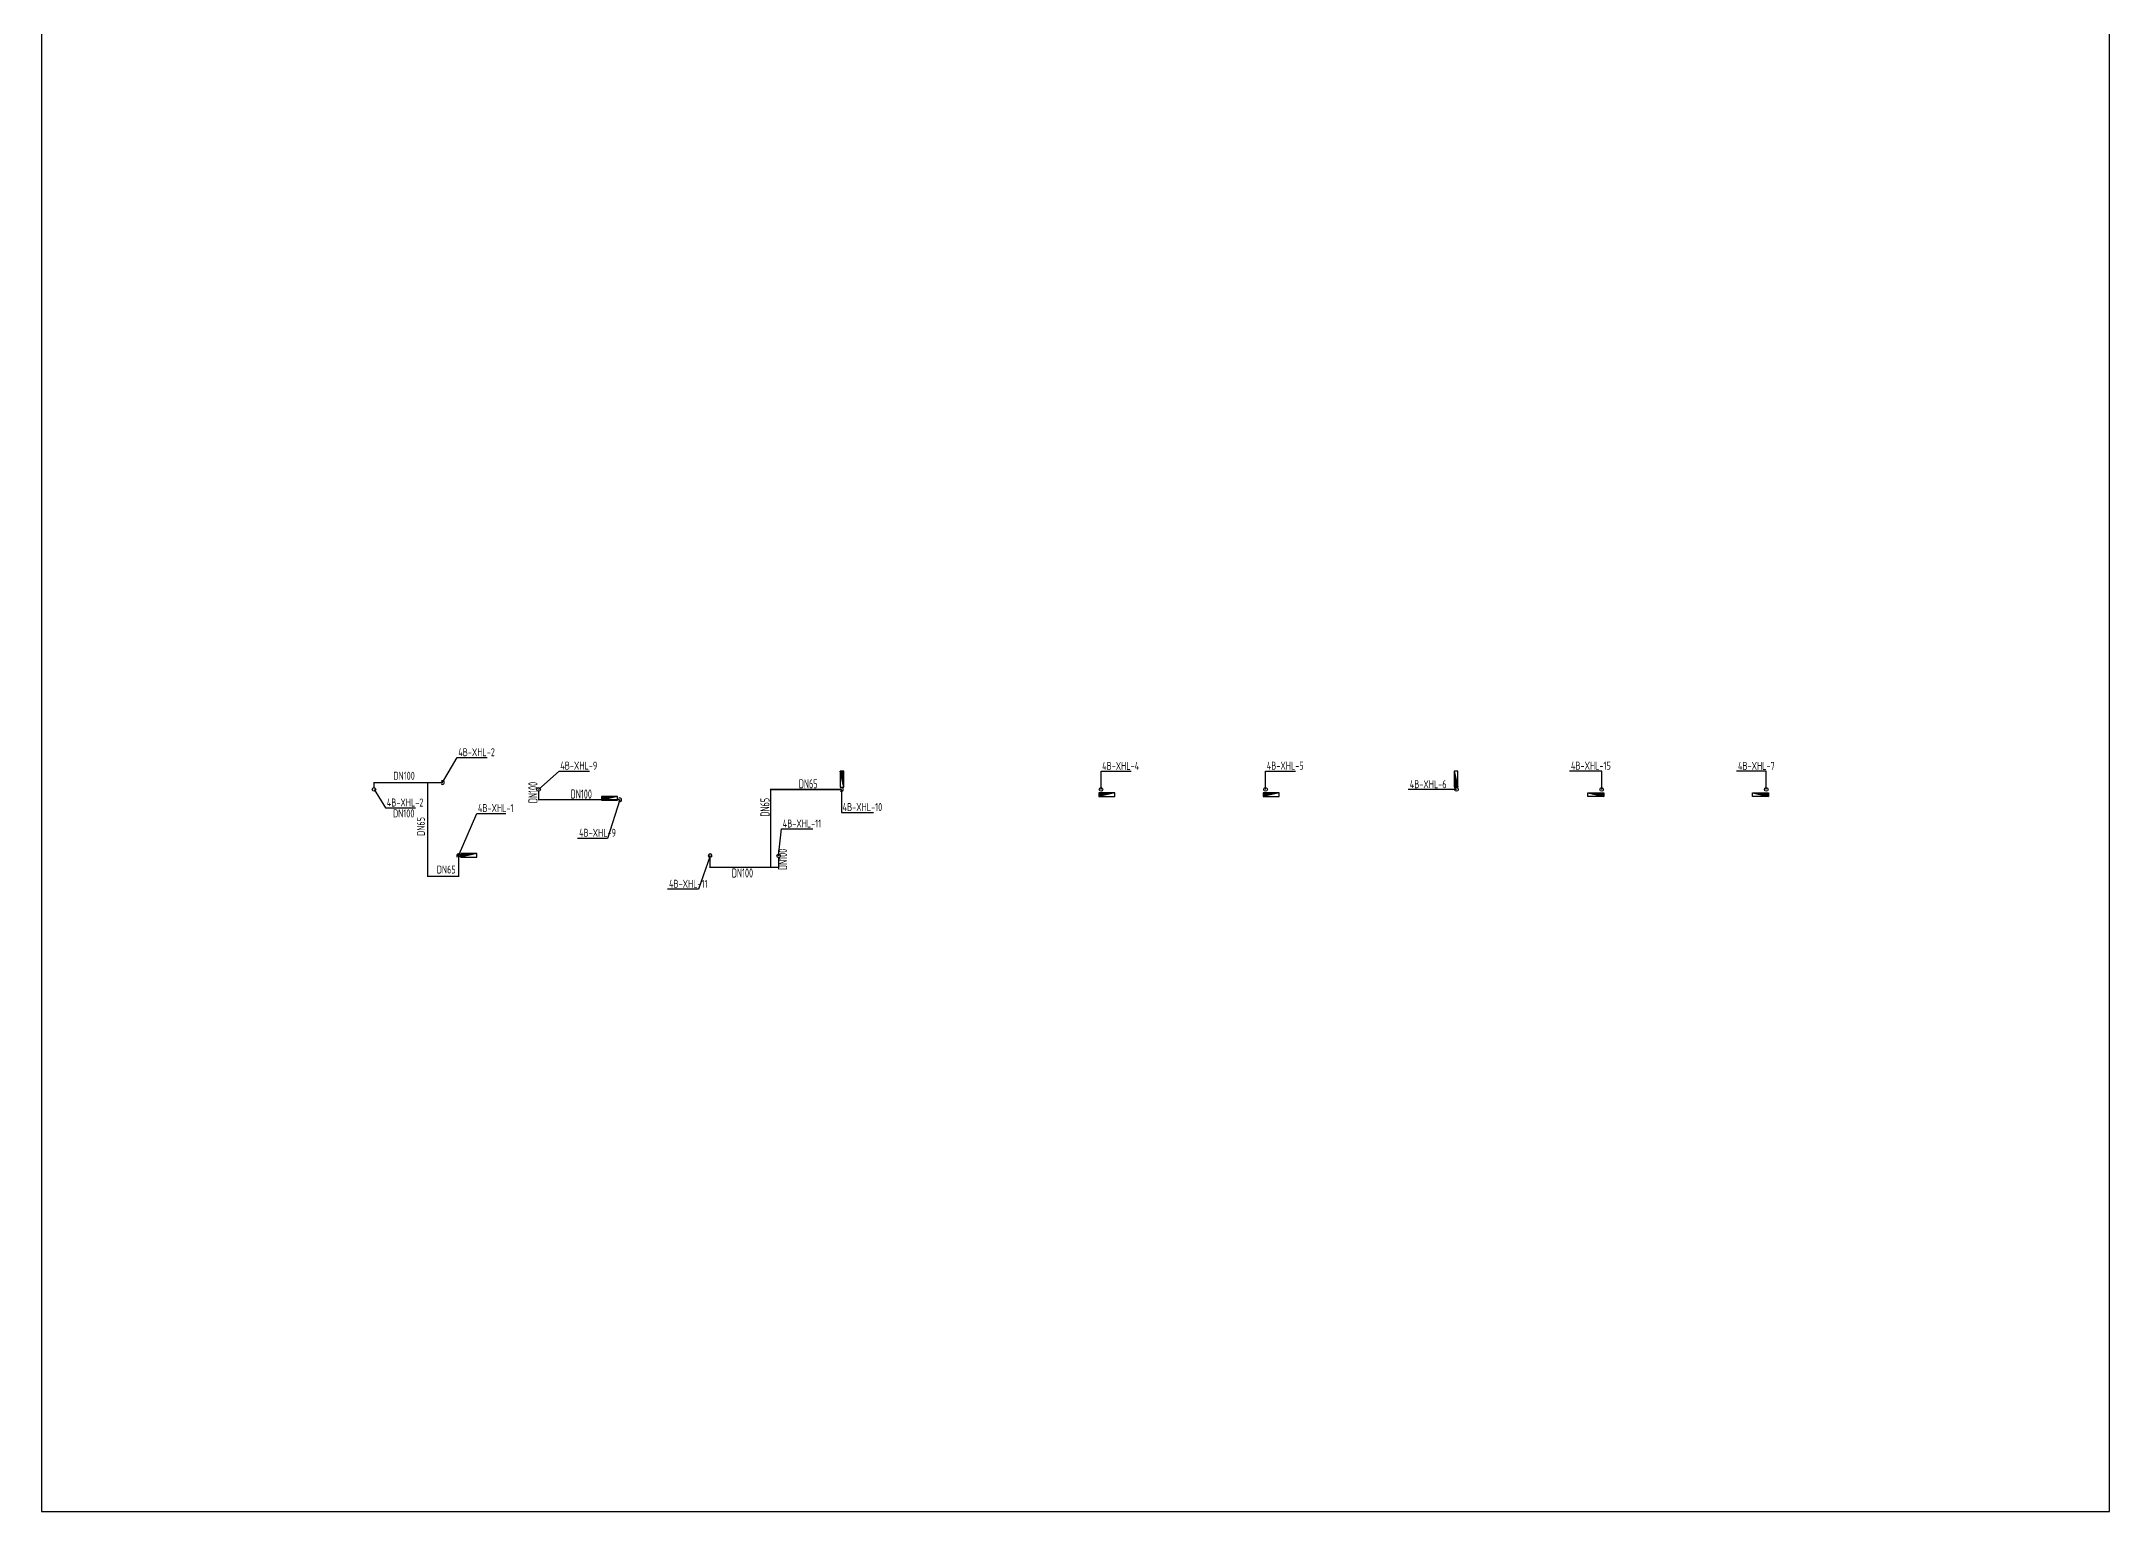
# Model space of a CAD drawing. Header units: millimetres. Extents: x -69218 to 1159344, y 1846 to 130422.
# Drawn here: x 228874 to 319343, y 1846 to 66134 of the extents above; entities that cross this region are included whole.
import ezdxf

# ---------------------------------------------------------------- set-up
doc = ezdxf.new("R2010")
doc.units = ezdxf.units.MM
doc.header["$LTSCALE"] = 1000
doc.layers.get('0').update_dxf_attribs({"linetype": 'CONTINUOUS'})
for name, color, linetype in [('DIM_消防', 3, 'CONTINUOUS'), ('EQUIP_消火栓', 7, 'CONTINUOUS'), ('PIPE-消防', 1, 'CONTINUOUS'), ('S-Xh_注释', 3, 'CONTINUOUS'), ('TEXT_消防', 7, 'CONTINUOUS'), ('VPIPE-消防', 1, 'CONTINUOUS')]:
    doc.layers.add(name, color=color, linetype=linetype)
doc.styles.add('_TWT_PIPEDN', font='GBENOR', dxfattribs={"width": 0.7, "height": 3.5, "bigfont": 'GBCBIG'})
doc.styles.add('_TWT_SERIAL', font='GBENOR', dxfattribs={"width": 0.7, "height": 3.5, "bigfont": 'GBCBIG'})

# ---------------------------------------------------------------- blocks, each defined once
blk = doc.blocks.new('$TwtSys$00000434')
for p, q in [((-0.5, 0.5), (-0.5, -0.5)), ((-0.5, -0.5), (0.5, 0.5)), ((0.5, 0.5), (-0.5, 0.5)), ((0.5, -0.5), (0.5, 0.5)), ((-0.5, -0.5), (0.5, -0.5))]:
    blk.add_line(p, q)
blk.add_solid([(0.5, -0.5), (0.5, 0.5), (-0.5, -0.5)])

msp = doc.modelspace()

# ---------------------------------------------------------------- hatches: boundary and pattern name
at = {"layer": 'PIPE-消防'}
for points in [[(243424, 33722), (243424, 33752), (243394, 33752)], [(243424, 33722), (243394, 33722), (243394, 33752)], [(250624, 32972), (250624, 32942), (250594, 32942)], [(250624, 32972), (250594, 32972), (250594, 32942)], [(260774, 33422), (260774, 33452), (260744, 33452)], [(260774, 33422), (260744, 33422), (260744, 33452)], [(258124, 30022), (258124, 29992), (258094, 29992)], [(258124, 30022), (258094, 30022), (258094, 29992)], [(261124, 30022), (261154, 30022), (261154, 29992)], [(261124, 30022), (261124, 29992), (261154, 29992)], [(245774, 29622), (245744, 29622), (245744, 29592)], [(245774, 29622), (245774, 29592), (245744, 29592)], [(247124, 29622), (247124, 29592), (247154, 29592)], [(247124, 29622), (247154, 29622), (247154, 29592)]]:
    msp.add_hatch(color=256, dxfattribs=at).paths.add_polyline_path(points)

# ---------------------------------------------------------------- linework, layer by layer
at = {"layer": 'DIM_消防'}
for p, q in [((246424, 33722), (247059, 34822)), ((247059, 34822), (248376, 34822)), ((250624, 33422), (251524, 34222)), ((251524, 34222), (252843, 34222)), ((275224, 33422), (275224, 34222)), ((275224, 34222), (276549, 34222)), ((282424, 33422), (282424, 34222)), ((282424, 34222), (283737, 34222)), ((297124, 34222), (295711, 34222)), ((297124, 33422), (297124, 34222)), ((304324, 34222), (303018, 34222)), ((304324, 33422), (304324, 34222)), ((243424, 33422), (243924, 32622)), ((243924, 32622), (245241, 32622)), ((254174, 32972, -3000), (253643, 31284, -3000)), ((263874, 33422), (263874, 32422)), ((289974, 33422), (288659, 33422)), ((290774, 33422), (289974, 33422)), ((247124, 30522), (247918, 32379, 3000)), ((247918, 32379, 3000), (249184, 32379, 3000)), ((261124, 30522), (261253, 31704)), ((261253, 31704), (262617, 31704)), ((263874, 32422), (265278, 32422)), ((253643, 31284, -3000), (252324, 31284, -3000)), ((258124, 30522), (257624, 29069)), ((257624, 29069), (256259, 29069))]:
    msp.add_line(p, q, dxfattribs=at)
at = {"layer": 'PIPE-消防', "const_width": 60}
for points in [[(243424, 33722), (245774, 33722)], [(243424, 33722), (243424, 33502)], [(245774, 33722), (245774, 29622)], [(245774, 33722), (246424, 33722)], [(250624, 32972), (250624, 33342)], [(254174, 32972), (250624, 32972)], [(263874, 33422), (260774, 33422)], [(260774, 33422), (260774, 30022)], [(247124, 29622), (247124, 30522)], [(258124, 30022), (258124, 30522)], [(258124, 30022), (260774, 30022)], [(260774, 30022), (261124, 30022)], [(261124, 30022), (261124, 30442)], [(245774, 29622), (247124, 29622)]]:
    msp.add_lwpolyline(points, dxfattribs=at)
at = {"layer": 'S-Xh_注释'}
msp.add_lwpolyline([(228874, 1846), (319343, 1846), (319343, 129422), (228874, 129422)], close=True, dxfattribs=at)
at = {"layer": 'VPIPE-消防'}
for centre in [(243424, 33422), (243424, 33422), (250624, 33422), (275224, 33422), (282424, 33422), (290774, 33422), (297124, 33422), (304324, 33422), (261124, 30522)]:
    msp.add_circle(centre, 80, dxfattribs=at)
for centre, start, end in [((246424, 33722), 225, 135), ((263874, 33422), 225, 135), ((254174, 32972), 225, 135), ((247124, 30522), 315, 225), ((258124, 30522), 315, 225)]:
    msp.add_arc(centre, 80, start, end, dxfattribs=at)

# ---------------------------------------------------------------- block references
at = {"layer": 'EQUIP_消火栓', "xscale": 700, "yscale": 160, "zscale": 700}
for p, rotation in [((263894, 33872), 89.99999999999999), ((290754, 33872), 270), ((253724, 33042), 180.0000000000002), ((275474, 33202), 180), ((282674, 33202), 180), ((247574, 30542), 180.0000000000002)]:
    msp.add_blockref('$TwtSys$00000434', p, dxfattribs=dict(at, rotation=rotation))
at = {"layer": 'EQUIP_消火栓', "xscale": 700, "yscale": -160, "zscale": 700}
for p in [(296874, 33202), (304074, 33202)]:
    msp.add_blockref('$TwtSys$00000434', p, dxfattribs=at)

# ---------------------------------------------------------------- texts
at = {"layer": 'DIM_消防', "color": 7, "style": '_TWT_SERIAL', "width": 0.7}
for s, p in [('4B-XHL-2', (247110, 34878)), ('4B-XHL-9', (251574, 34292)), ('4B-XHL-4', (275274, 34278)), ('4B-XHL-5', (282475, 34290)), ('4B-XHL-15', (295781, 34290)), ('4B-XHL-7', (303088, 34278)), ('4B-XHL-6', (288729, 33478)), ('4B-XHL-2', (243984, 32678)), ('4B-XHL-1', (247971, 32434, 3000)), ('4B-XHL-10', (263922, 32478)), ('DN100', (244256, 32202)), ('4B-XHL-9', (252394, 31354, -3000)), ('4B-XHL-11', (261302, 31759)), ('4B-XHL-11', (256329, 29124))]:
    msp.add_text(s, height=350, dxfattribs=at).set_placement(p)
at = {"layer": 'TEXT_消防', "style": '_TWT_PIPEDN', "width": 0.7}
for s, height, p in [('DN100', 350, (244272, 33847)), ('DN65', 400, (262004, 33472)), ('DN100', 400, (252025, 33022)), ('DN65', 350, (246169, 29747)), ('DN100', 400, (259075, 29572))]:
    msp.add_text(s, height=height, dxfattribs=at).set_placement(p)
for s, height, p in [('DN100', 400, (250574, 32824)), ('DN65', 400, (260724, 32232)), ('DN65', 350, (245649, 31392)), ('DN100', 400, (261494, 29899))]:
    msp.add_text(s, height=height, rotation=90, dxfattribs=at).set_placement(p)

doc.saveas('drawing.dxf')
